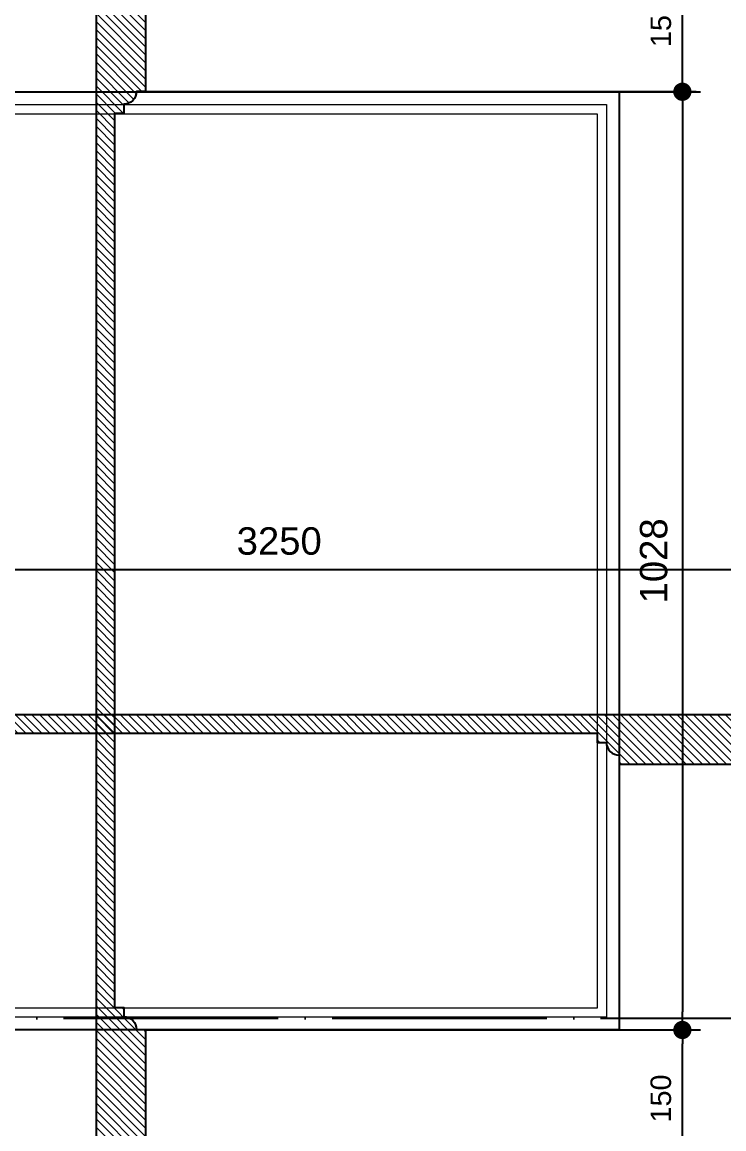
# Model space of a CAD drawing. Header units: inches. Extents: x 274057 to 444617, y 490067 to 635630.
# Drawn here: x 351728 to 352497, y 533875 to 535087 of the extents above; entities that cross this region are included whole.
import ezdxf

# ---------------------------------------------------------------- set-up
doc = ezdxf.new("R2010")
doc.units = ezdxf.units.IN
doc.header["$MEASUREMENT"] = 0
doc.linetypes.add('ACAD_ISO04W100', pattern=[30, 24, -3, 0, -3])
for name, color, linetype in [('CQ Grg Gypsum', 41, 'Continuous'), ('CQ PANEL DIMENSION', 1, 'Continuous'), ('ID-wall paper', 8, 'Continuous'), ('Layer1', 1, 'Continuous')]:
    doc.layers.add(name, color=color, linetype=linetype)
for name, color, linetype, lineweight in [('CQ gypsum 2', 42, 'Continuous', 0), ('CQ Gypsum Hatch', 8, 'Continuous', 20), ('CQ section line', 41, 'Continuous', 0)]:
    doc.layers.add(name, color=color, linetype=linetype, lineweight=lineweight)
doc.styles.get("Standard").update_dxf_attribs({"font": 'arial.ttf'})
doc.dimstyles.new('chester 15', dxfattribs={"dimscale": 0.15, "dimtxt": 150, "dimasz": 100, "dimexe": 100, "dimexo": 0, "dimgap": 80, "dimtad": 1, "dimdec": 0, "dimzin": 0, "dimdsep": 46, "dimtxsty": 'Standard', "dimblk": 'DOT', "dimcen": 100, "dimclrd": 1, "dimclre": 1, "dimclrt": 3, "dimadec": 0, "dimazin": 0, "dimtfac": 1, "dimtdec": 0, "dimtofl": 0, "dimtmove": 0, "dimatfit": 3, "dimfxl": 1, "dimtolj": 1, "dimtzin": 0, "dimlwd": -1, "dimarcsym": 0})
doc.dimstyles.new('CQ 20', dxfattribs={"dimscale": 0.2, "dimtxt": 150, "dimasz": 100, "dimexe": 100, "dimexo": 20, "dimgap": 80, "dimtad": 1, "dimdec": 0, "dimzin": 0, "dimdsep": 46, "dimtxsty": 'Standard', "dimblk": 'DOT', "dimcen": 100, "dimclrd": 1, "dimclre": 1, "dimclrt": 3, "dimadec": 0, "dimazin": 0, "dimtfac": 1, "dimtdec": 0, "dimtofl": 0, "dimtmove": 0, "dimatfit": 3, "dimfxl": 1, "dimtolj": 1, "dimtzin": 0, "dimlwd": -1, "dimarcsym": 0})

# ---------------------------------------------------------------- blocks, each defined once
blk = doc.blocks.new('gf-14 section line plan')
at = {"layer": 'Layer1', "linetype": 'ACAD_ISO04W100', "ltscale": 10}
blk.add_line((515934.634957136, -34235.64995333122, -3.510309146723849e-05), (506509.8803974113, -34235.64995320956, 0.0005684888222824643), dxfattribs=at)
blk = doc.blocks.new('ff15 section ceiling c and f')
at = {"layer": 'CQ Gypsum Hatch'}
h = blk.add_hatch(dxfattribs=at)
h.set_pattern_fill('ANSI31', color=256, scale=50, angle=90, style=0)
h.set_pattern_definition([(135, (0, 0), (-4.419417382415922, -4.419417382415921), [])])
edge = h.paths.add_edge_path()
edge.add_line((394036.439633888, 532076.9053638317), (394287.719992024, 532076.9053637873))
edge.add_line((394287.719992024, 532076.9053637873), (394287.7199920233, 532086.9053637873))
edge.add_arc((394287.854280231, 532100.913211204), 14.00849108827068, 269.4507427432639, 360.0000000001615)
edge.add_line((394301.8627713193, 532100.913211204), (394311.8627713193, 532100.9132112039))
edge.add_line((394311.8627713193, 532100.9132112039), (394311.8627713189, 532110.9132125812))
edge.add_line((394311.8627713189, 532110.9132125811), (395291.0772127289, 532110.913211397))
edge.add_line((395291.0772127288, 532110.9132113971), (395291.0772127284, 532100.9132112039))
edge.add_line((395291.0772127285, 532100.9132112039), (395301.0772127284, 532100.9132112036))
edge.add_arc((395315.0857038166, 532100.9132112039), 14.00849108815448, 180.0000000005075, 270.5492572549534)
edge.add_line((395315.2199920238, 532086.9053637874), (395315.2199920238, 532076.9053638529))
edge.add_line((395315.2199920238, 532076.9053638527), (395465.2201379443, 532076.9053637873))
edge.add_line((395465.2201379443, 532076.9053637874), (395465.2201379437, 532086.9053637873))
edge.add_arc((395465.3544261516, 532100.9132112039), 14.00849108816001, 269.4507427423929, 359.9999999993524)
edge.add_line((395479.3629172397, 532100.9132112036), (395489.3629172397, 532100.9132112038))
edge.add_line((395489.3629172397, 532100.9132112038), (395489.3629172393, 532110.9132125811))
edge.add_line((395489.3629172393, 532110.9132125811), (396468.5772127289, 532110.913211397))
edge.add_line((396468.5772127289, 532110.9132113969), (396468.5772127284, 532100.9132112039))
edge.add_line((396468.5772127284, 532100.9132112039), (396478.5772127284, 532100.9132112038))
edge.add_arc((396492.5857038167, 532100.9132112039), 14.00849108830988, 180.0000000001041, 270.5492572545438)
edge.add_line((396492.7199920238, 532086.9053637872), (396492.7199920238, 532076.905363853))
edge.add_line((396492.7199920238, 532076.905363853), (396642.7198461024, 532076.9053637873))
edge.add_line((396642.7198461024, 532076.9053637873), (396642.7198461017, 532086.9053637875))
edge.add_arc((396642.8541343096, 532100.913211204), 14.0084910881034, 269.4507427424481, 359.9999999991214)
edge.add_line((396656.8626253977, 532100.9132112039), (396666.8626253977, 532100.9132112041))
edge.add_line((396666.8626253977, 532100.913211204), (396666.8626253973, 532110.9132125812))
edge.add_line((396666.8626253973, 532110.9132125812), (397646.077212729, 532110.9132113972))
edge.add_line((397646.077212729, 532110.9132113972), (397646.0772127285, 532100.913211204))
edge.add_line((397646.0772127284, 532100.913211204), (397656.0772127283, 532100.9132112039))
edge.add_arc((397670.0857038166, 532100.9132112039), 14.00849108825339, 180.0000000001616, 270.5492572548936)
edge.add_line((397670.2199920238, 532086.9053637873), (397670.2199920237, 532076.9053637874))
edge.add_line((397670.2199920237, 532076.9053637874), (397820.2199920233, 532076.9053637875))
edge.add_line((397820.2199920234, 532076.9053637875), (397820.2199920228, 532086.9053637874))
edge.add_arc((397820.3542802306, 532100.9132112039), 14.00849108818704, 269.450742742856, 359.999999999988)
edge.add_line((397834.3627713188, 532100.9132112039), (397844.3627713188, 532100.9132112039))
edge.add_line((397844.3627713188, 532100.9132112039), (397844.3627713185, 532110.9132125812))
edge.add_line((397844.3627713185, 532110.9132125813), (398823.5790644192, 532110.9132113974))
edge.add_line((398823.5790644193, 532110.9132113974), (398823.5790644189, 532100.9132112041))
edge.add_line((398823.5790644189, 532100.9132112041), (398833.5790644188, 532100.913211204))
edge.add_arc((398847.5875555072, 532100.9132112042), 14.00849108843663, 180.0000000012017, 270.5492572539634)
edge.add_line((398847.7218437142, 532086.9053637874), (398847.7218437142, 532076.9053637874))
edge.add_line((398847.7218437142, 532076.9053637874), (398997.7218437145, 532076.905363813))
edge.add_line((398997.7218437145, 532076.905363813), (399099.2795025873, 532076.905363813))
edge.add_arc((399099.2795025872, 531976.905363813), 100.0000000000745, -1.5006662579253316e-11, 89.9999999999851, ccw=False)
edge.add_line((399199.2795025873, 531976.905363813), (399199.2795025872, 531771.6342305428))
edge.add_line((399199.2795025872, 531771.6342305428), (399108.130818705, 531771.6342305428))
edge.add_line((399108.130818705, 531771.6342305429), (399149.2796168165, 531720.9131768205))
edge.add_line((399149.2796168164, 531720.9131768204), (399219.2795025872, 531720.913180852))
edge.add_line((399219.2795025872, 531720.9131808521), (399219.2795025872, 531976.905363813))
edge.add_arc((399099.2795025872, 531976.905363813), 120.000000000095, -2.710150644075063e-11, 89.99999999997961)
edge.add_line((399099.2795025872, 532096.905363813), (398997.7218437056, 532096.905363853))
edge.add_line((398997.7218437056, 532096.9053638529), (398866.0463409327, 532096.9053637955))
edge.add_line((398866.0463409327, 532096.9053637956), (398831.7109096194, 532130.9132113883))
edge.add_line((398831.7109096195, 532130.9132113883), (394303.7312234279, 532130.913216803))
edge.add_line((394303.7312234279, 532130.913216803), (394269.3957866476, 532096.9053637956))
edge.add_line((394269.3957866476, 532096.9053637956), (394036.1641848926, 532096.905363813))
edge.add_arc((394036.1641848402, 531976.9053638132), 119.9999999999142, 89.99999997499219, 180.00000000002)
edge.add_line((393916.1641848402, 531976.905363813), (393916.16418484, 531720.9131821765))
edge.add_line((393916.16418484, 531720.9131821766), (393986.1641848399, 531720.9131821766))
edge.add_line((393986.16418484, 531720.9131821766), (394027.3129793521, 531771.6342314623))
edge.add_line((394027.3129793521, 531771.6342314621), (393936.1641848401, 531771.6342314619))
edge.add_line((393936.1641848401, 531771.634231462), (393936.1641848402, 531976.9053638132))
edge.add_arc((394036.1641848403, 531976.9053638128), 100.0000000001877, 89.99999999828651, 179.9999999998314, ccw=False)
at = {"layer": 'CQ Grg Gypsum', "elevation": -1.466518336030662e-07}
for points in [[(394036.439633888, 532076.9053638317), (394287.719992024, 532076.9053637873), (394287.7199920233, 532086.9053637873, 0.417024134003028), (394301.8627713193, 532100.913211204), (394311.8627713193, 532100.9132112039), (394311.8627713189, 532110.9132125811), (395291.0772127288, 532110.9132113971), (395291.0772127285, 532100.9132112039), (395301.0772127285, 532100.9132112036, 0.4170241339901252), (395315.2199920238, 532086.9053637874), (395315.2199920238, 532076.9053638527), (395465.2201379443, 532076.9053637874), (395465.2201379438, 532086.9053637872, 0.417024134003028), (395479.3629172397, 532100.9132112036), (395489.3629172397, 532100.9132112038), (395489.3629172393, 532110.9132125811), (396468.5772127289, 532110.9132113969), (396468.5772127284, 532100.9132112039), (396478.5772127286, 532100.9132112039, 0.4170241339901252), (396492.7199920238, 532086.9053637872), (396492.7199920238, 532076.905363853), (396642.7198461024, 532076.9053637873)], [(398831.7109096195, 532130.9132113883), (394303.7312234279, 532130.913216803), (394269.3957866476, 532096.9053637956), (394036.1641848925, 532096.905363813, 0.4142135625012153), (393916.1641848402, 531976.905363813), (393916.16418484, 531720.9131821765), (393986.1641848399, 531720.9131821765), (394027.3129793521, 531771.6342314621), (393936.16418484, 531771.634231462), (393936.1641848402, 531976.905363813, -0.4142135623811371), (394036.1641848434, 532076.905363813)]]:
    blk.add_lwpolyline(points, format="xyb", dxfattribs=at)
blk = doc.blocks.new('ff15 section ceiling A and B')
at = {"layer": 'CQ Gypsum Hatch'}
h = blk.add_hatch(dxfattribs=at)
h.set_pattern_fill('ANSI31', color=256, scale=50, angle=180, style=0)
h.set_pattern_definition([(224.9999999999999, (863766.5914405661, 132415.694420714), (4.419417382415921, -4.419417382415922), [])])
edge = h.paths.add_edge_path()
edge.add_line((331689.6860767345, 526452.1340546021), (331689.6860767789, 526703.414412738))
edge.add_line((331689.6860767789, 526703.414412738), (331679.6860767789, 526703.4144127375))
edge.add_arc((331665.6782293622, 526703.548700945), 14.00849108827068, 359.4507427432638, 450.0000000001616)
edge.add_line((331665.6782293622, 526717.5571920334), (331665.6782293623, 526727.5571920334))
edge.add_line((331665.6782293623, 526727.5571920334), (331655.678227985, 526727.557192033))
edge.add_line((331655.6782279851, 526727.5571920329), (331655.6782291692, 527706.7716334428))
edge.add_line((331655.678229169, 527706.771633443), (331665.6782293623, 527706.7716334426))
edge.add_line((331665.6782293623, 527706.7716334425), (331665.6782293625, 527716.7716334424))
edge.add_arc((331665.6782293623, 527730.7801245307), 14.00849108815448, 270.0000000005076, 360.5492572549534)
edge.add_line((331679.6860767787, 527730.9144127378), (331689.6860767133, 527730.9144127377))
edge.add_line((331689.6860767134, 527730.9144127378), (331689.6860767789, 527880.9145586584))
edge.add_line((331689.6860767787, 527880.9145586584), (331679.6860767789, 527880.9145586578))
edge.add_arc((331665.6782293623, 527881.0488468658), 14.00849108816001, 359.4507427423929, 449.9999999993524)
edge.add_line((331665.6782293625, 527895.0573379537), (331665.6782293624, 527905.0573379537))
edge.add_line((331665.6782293624, 527905.0573379537), (331655.6782279851, 527905.0573379534))
edge.add_line((331655.6782279851, 527905.0573379535), (331655.6782291692, 528884.271633443))
edge.add_line((331655.6782291693, 528884.271633443), (331665.6782293623, 528884.2716334425))
edge.add_line((331665.6782293623, 528884.2716334425), (331665.6782293624, 528894.2716334425))
edge.add_arc((331665.6782293623, 528908.2801245307), 14.00849108830988, 270.0000000001041, 360.5492572545438)
edge.add_line((331679.686076779, 528908.4144127378), (331689.6860767132, 528908.4144127378))
edge.add_line((331689.6860767132, 528908.4144127378), (331689.6860767789, 529058.4142668165))
edge.add_line((331689.6860767789, 529058.4142668166), (331679.6860767786, 529058.4142668159))
edge.add_arc((331665.6782293622, 529058.5485550237), 14.0084910881034, 359.4507427424481, 449.9999999991214)
edge.add_line((331665.6782293623, 529072.5570461117), (331665.6782293621, 529082.5570461118))
edge.add_line((331665.6782293622, 529082.5570461117), (331655.678227985, 529082.5570461113))
edge.add_line((331655.678227985, 529082.5570461114), (331655.6782291689, 530061.7716334431))
edge.add_line((331655.6782291689, 530061.771633443), (331665.6782293622, 530061.7716334425))
edge.add_line((331665.6782293622, 530061.7716334425), (331665.6782293623, 530071.7716334424))
edge.add_arc((331665.6782293623, 530085.7801245307), 14.00849108825339, 270.0000000001615, 360.5492572548936)
edge.add_line((331679.6860767789, 530085.9144127378), (331689.6860767787, 530085.9144127377))
edge.add_line((331689.6860767787, 530085.9144127378), (331689.6860767786, 530235.9144127374))
edge.add_line((331689.6860767786, 530235.9144127374), (331679.6860767787, 530235.9144127369))
edge.add_arc((331665.6782293623, 530236.0487009448), 14.00849108818704, 359.4507427428561, 449.999999999988)
edge.add_line((331665.6782293623, 530250.0571920329), (331665.6782293623, 530260.0571920329))
edge.add_line((331665.6782293623, 530260.0571920329), (331655.678227985, 530260.0571920327))
edge.add_line((331655.6782279849, 530260.0571920325), (331655.6782291688, 531239.2734851332))
edge.add_line((331655.6782291688, 531239.2734851334), (331665.6782293621, 531239.2734851331))
edge.add_line((331665.6782293621, 531239.273485133), (331665.6782293622, 531249.2734851328))
edge.add_arc((331665.6782293619, 531263.2819762214), 14.00849108843663, 270.0000000012017, 360.5492572539634)
edge.add_line((331679.6860767787, 531263.4162644283), (331689.6860767787, 531263.4162644283))
edge.add_line((331689.6860767787, 531263.4162644283), (331689.6860767531, 531413.4162644285))
edge.add_line((331689.6860767531, 531413.4162644285), (331689.6860767531, 531514.9739233013))
edge.add_arc((331789.6860767531, 531514.9739233013), 100.0000000000745, 89.9999999999851, 179.9999999999851, ccw=False)
edge.add_line((331789.6860767531, 531614.9739233013), (331994.9572100234, 531614.9739233012))
edge.add_line((331994.9572100234, 531614.9739233013), (331994.9572100234, 531523.825239419))
edge.add_line((331994.9572100232, 531523.825239419), (332045.6782637457, 531564.9740375305))
edge.add_line((332045.6782637458, 531564.9740375306), (332045.6782597142, 531634.9739233013))
edge.add_line((332045.6782597141, 531634.9739233013), (331789.6860767531, 531634.9739233014))
edge.add_arc((331789.6860767531, 531514.9739233013), 120.000000000095, 89.9999999999729, 179.9999999999796)
edge.add_line((331669.6860767531, 531514.9739233013), (331669.6860767132, 531413.4162644197))
edge.add_line((331669.6860767133, 531413.4162644197), (331669.6860767707, 531281.7407616468))
edge.add_line((331669.6860767706, 531281.7407616468), (331635.6782291779, 531247.4053303335))
edge.add_line((331635.6782291779, 531247.4053303336), (331635.6782237632, 526719.4256441421))
edge.add_line((331635.6782237632, 526719.4256441419), (331669.6860767706, 526685.0902073615))
edge.add_line((331669.6860767706, 526685.0902073616), (331669.6860767531, 526451.8586056066))
edge.add_arc((331789.686076753, 526451.8586055543), 119.9999999999142, 179.9999999749922, 270.00000000002)
edge.add_line((331789.6860767531, 526331.8586055543), (332045.6782583896, 526331.8586055541))
edge.add_line((332045.6782583895, 526331.8586055541), (332045.6782583895, 526401.858605554))
edge.add_line((332045.6782583895, 526401.8586055541), (331994.9572091039, 526443.0074000662))
edge.add_line((331994.957209104, 526443.0074000661), (331994.9572091043, 526351.8586055541))
edge.add_line((331994.9572091041, 526351.8586055541), (331789.686076753, 526351.8586055542))
edge.add_arc((331789.6860767534, 526451.8586055543), 100.0000000001877, 179.9999999982865, 269.9999999998314, ccw=False)
at = {"layer": 'CQ Grg Gypsum', "elevation": 0.001452036967413067}
blk.add_lwpolyline([(331689.6860767134, 527730.9144127378), (331689.6860767787, 527880.9145586584), (331679.686076779, 527880.9145586579, 0.417024134003028), (331665.6782293625, 527895.0573379537), (331665.6782293624, 527905.0573379537), (331655.6782279851, 527905.0573379535), (331655.6782291693, 528884.271633443), (331665.6782293623, 528884.2716334425), (331665.6782293623, 528894.2716334427, 0.4170241339901252), (331679.686076779, 528908.4144127378), (331689.6860767132, 528908.4144127378), (331689.6860767789, 529058.4142668166), (331679.6860767787, 529058.4142668159, 0.417024134003028), (331665.6782293623, 529072.5570461117), (331665.6782293622, 529082.5570461117), (331655.678227985, 529082.5570461114), (331655.6782291689, 530061.771633443), (331665.6782293622, 530061.7716334425), (331665.6782293623, 530071.7716334425, 0.4170241339901252), (331679.6860767789, 530085.9144127378), (331689.6860767787, 530085.9144127378), (331689.6860767786, 530235.9144127374)], format="xyb", dxfattribs=at)
blk.add_lwpolyline([(331635.6782291779, 531247.4053303336), (331635.6782237632, 526719.4256441419)], dxfattribs=at)
blk = doc.blocks.new('_Dot')
at = {"color": 0, "linetype": 'ByBlock', "lineweight": -2}
blk.add_line((-0.5, 0), (-1, 0), dxfattribs=at)
at = {"color": 0, "linetype": 'ByBlock', "const_width": 0.5}
blk.add_lwpolyline([(-0.25, 0, 1), (0.25, 0, 1)], format="xyb", close=True, dxfattribs=at)
blk = doc.blocks.new('*D130')
at = {"layer": 'CQ PANEL DIMENSION', "color": 1, "lineweight": -2, "transparency": 16777216}
for p, q in [((351872.4051243377, 535010.6063334966), (352471.2979577737, 535010.6063334966)), ((351867.3686541002, 533983.1061875754), (352471.2979577737, 533983.1061875754))]:
    blk.add_line(p, q, dxfattribs=at)
at = {"layer": 'CQ PANEL DIMENSION', "color": 1, "transparency": 16777216}
blk.add_line((352451.2979577737, 534990.6063334966), (352451.2979577737, 534003.1061875754), dxfattribs=at)
at = {"layer": 'Defpoints', "color": 0, "transparency": 16777216}
for p in [(351868.4051243377, 535010.6063334966, 0.001451890315579463), (351863.3686541002, 533983.1061875754, 0.001451890315579463), (352451.2979577737, 533983.1061875754)]:
    blk.add_point(p, dxfattribs=at)
at = {"layer": 'CQ PANEL DIMENSION', "color": 1, "transparency": 16777216, "xscale": 20, "yscale": 20, "zscale": 20}
for p, rotation in [((352451.2979577737, 535010.6063334966), 90), ((352451.2979577737, 533983.1061875754), 270)]:
    blk.add_blockref('_Dot', p, dxfattribs=dict(at, rotation=rotation))
at = {"layer": 'CQ PANEL DIMENSION', "color": 3, "transparency": 16777216, "insert": (352419.9807681422, 534496.8562605358), "char_height": 30, "attachment_point": 5, "rotation": 90}
blk.add_mtext('\\A1;1028', dxfattribs=at)
blk = doc.blocks.new('*D146')
at = {"layer": 'CQ PANEL DIMENSION', "color": 1, "lineweight": -2, "transparency": 16777216}
for p, q in [((350384.7221571595, 533911.8737363137), (350384.7221571595, 534507.0942866196)), ((353634.655124337, 533912.1062607723), (353634.655124337, 534507.0942866196))]:
    blk.add_line(p, q, dxfattribs=at)
at = {"layer": 'CQ PANEL DIMENSION', "color": 1, "transparency": 16777216}
blk.add_line((353614.655124337, 534487.0942866196), (350404.7221571595, 534487.0942866196), dxfattribs=at)
at = {"layer": 'Defpoints', "color": 0, "transparency": 16777216}
for p in [(350384.7221571595, 534487.0942866196), (350384.7221571595, 533907.8737363137, 1.466518336033709e-07), (353634.655124337, 533908.1062607723, 0.0007259451577897305)]:
    blk.add_point(p, dxfattribs=at)
at = {"layer": 'CQ PANEL DIMENSION', "color": 1, "transparency": 16777216, "xscale": 20, "yscale": 20, "zscale": 20, "rotation": 180}
blk.add_blockref('_Dot', (350384.7221571595, 534487.0942866196), dxfattribs=at)
at = {"layer": 'CQ PANEL DIMENSION', "color": 1, "transparency": 16777216, "xscale": 20, "yscale": 20, "zscale": 20}
blk.add_blockref('_Dot', (353634.655124337, 534487.0942866196), dxfattribs=at)
at = {"layer": 'CQ PANEL DIMENSION', "color": 3, "transparency": 16777216, "insert": (352009.6886407483, 534518.4217081749), "char_height": 30, "attachment_point": 5}
blk.add_mtext('\\A1;3250', dxfattribs=at)
blk = doc.blocks.new('*D710')
at = {"layer": 'CQ Grg Gypsum', "color": 1, "lineweight": -2, "transparency": 16777216}
for p, q in [((351863.3686541, 533983.1061875754), (352466.2979596115, 533983.1061875754)), ((351863.3686541, 533833.106333723), (352466.2979596115, 533833.106333723))]:
    blk.add_line(p, q, dxfattribs=at)
at = {"layer": 'CQ Grg Gypsum', "color": 1, "transparency": 16777216}
blk.add_line((352451.2979596115, 533848.106333723), (352451.2979596115, 533968.1061875754), dxfattribs=at)
at = {"layer": 'Defpoints', "color": 0, "transparency": 16777216}
for p in [(351863.3686541, 533983.1061875754, 0.001451890315579463), (352451.2979596115, 533983.1061875754), (351863.3686541, 533833.106333723, 7.332591680174992e-08)]:
    blk.add_point(p, dxfattribs=at)
at = {"layer": 'CQ Grg Gypsum', "color": 1, "transparency": 16777216, "xscale": 15, "yscale": 15, "zscale": 15}
for p, rotation in [((352451.2979596115, 533983.1061875754), 90), ((352451.2979596115, 533833.106333723), 270)]:
    blk.add_blockref('_Dot', p, dxfattribs=dict(at, rotation=rotation))
at = {"layer": 'CQ Grg Gypsum', "color": 3, "transparency": 16777216, "insert": (352427.8100673879, 533908.1062606489), "char_height": 22.5, "attachment_point": 5, "rotation": 90}
blk.add_mtext('\\A1;150', dxfattribs=at)
blk = doc.blocks.new('*D712')
at = {"layer": 'CQ Grg Gypsum', "color": 1, "lineweight": -2, "transparency": 16777216}
for p, q in [((351868.4051243377, 535160.608039492), (352466.297957774, 535160.608039492)), ((351863.3686541655, 535011.0215720979), (352466.297957774, 535011.0215720979))]:
    blk.add_line(p, q, dxfattribs=at)
at = {"layer": 'CQ Grg Gypsum', "color": 1, "transparency": 16777216}
blk.add_line((352451.297957774, 535026.0215720979), (352451.297957774, 535145.608039492), dxfattribs=at)
at = {"layer": 'Defpoints', "color": 0, "transparency": 16777216}
for p in [(351868.4051243377, 535160.608039492, 7.332591680174992e-08), (352451.297957774, 535160.608039492), (351863.3686541655, 535011.0215720979, 0.001451890315579463)]:
    blk.add_point(p, dxfattribs=at)
at = {"layer": 'CQ Grg Gypsum', "color": 1, "transparency": 16777216, "xscale": 15, "yscale": 15, "zscale": 15}
for p, rotation in [((352451.297957774, 535160.608039492), 90), ((352451.297957774, 535011.0215720979), 270)]:
    blk.add_blockref('_Dot', p, dxfattribs=dict(at, rotation=rotation))
at = {"layer": 'CQ Grg Gypsum', "color": 3, "transparency": 16777216, "insert": (352427.8100655503, 535085.8148057947), "char_height": 22.5, "attachment_point": 5, "rotation": 90}
blk.add_mtext('\\A1;150', dxfattribs=at)

msp = doc.modelspace()

# ---------------------------------------------------------------- linework, layer by layer
at = {"layer": 'CQ Grg Gypsum', "elevation": 0.001451890315579463}
msp.add_lwpolyline([(351354.7213425957, 535010.6063334964), (352382.0889060795, 535010.6063334964), (352382.0889060795, 533983.1061875751), (351354.7213425957, 533983.1061875751)], close=True, dxfattribs=at)
at = {"layer": 'CQ gypsum 2', "elevation": 0.001451890315579463}
for points in [[(351368.7213425957, 534996.6063334964), (352368.0889060795, 534996.6063334964), (352368.0889060795, 533997.1061875751), (351368.7213425957, 533997.1061875751)], [(351378.7213425957, 534986.6063334964), (352358.0889060795, 534986.6063334964), (352358.0889060795, 534007.1061875751), (351378.7213425957, 534007.1061875751)]]:
    msp.add_lwpolyline(points, close=True, dxfattribs=at)

# ---------------------------------------------------------------- block references
at = {"layer": 'CQ PANEL DIMENSION'}
msp.add_blockref('ff15 section ceiling c and f', (-42932.99864942825, 2197.19304659497, 0.001452036967413066), dxfattribs=at)
at = {"layer": 'CQ section line', "xscale": 0.9800000000000004, "yscale": 0.9800000000000004, "zscale": 0.9800000000000004}
msp.add_blockref('gf-14 section line plan', (-147725.2232800038, 567546.6222849365, -0.0005557260955736459), dxfattribs=at)
at = {"layer": 'ID-wall paper', "xscale": -1, "rotation": 180}
msp.add_blockref('ff15 section ceiling A and B', (20173.68257738673, 1062891.936130756, -1.466518336039335e-07), dxfattribs=at)

# ---------------------------------------------------------------- dimensions: what is measured, and where the dimension line sits
at = {"layer": 'CQ Grg Gypsum'}
for base, p1, p2, picture, middle in [((352451.297957774, 535160.608039492), (351863.3686541654, 535011.0215720977, 0.001451890315579463), (351868.4051243376, 535160.6080394918, 7.332591680174992e-08), '*D712', (352427.8100655503, 535085.8148057947)), ((352451.2979596115, 533983.1061875754), (351863.3686540999, 533833.1063337227, 7.332591680174992e-08), (351863.3686540999, 533983.1061875751, 0.001451890315579463), '*D710', (352427.8100673879, 533908.1062606489))]:
    dim = msp.add_linear_dim(base=base, p1=p1, p2=p2, angle=90, dimstyle='chester 15', dxfattribs=at)
    dim.commit()
    dim.dimension.update_dxf_attribs({"geometry": picture, "text_midpoint": middle})
at = {"layer": 'CQ PANEL DIMENSION'}
dim = msp.add_linear_dim(base=(352451.2979577737, 533983.1061875754), p1=(351868.4051243376, 535010.6063334964, 0.001451890315579463), p2=(351863.3686541, 533983.1061875751, 0.001451890315579463), angle=90, dimstyle='CQ 20', override={"dimtmove": 1}, dxfattribs=at)
dim.commit()
dim.dimension.update_dxf_attribs({"geometry": '*D130', "text_midpoint": (352419.9807681422, 534496.8562605358)})
dim = msp.add_linear_dim(base=(350384.7221571595, 534487.0942866196), p1=(353634.655124337, 533908.1062607723, 0.0007259451577897305), p2=(350384.7221571595, 533907.8737363137, 1.466518336033709e-07), dimstyle='CQ 20', override={"dimtmove": 1}, dxfattribs=at)
dim.commit()
dim.dimension.update_dxf_attribs({"geometry": '*D146', "text_midpoint": (352009.6886407483, 534518.4217081749)})

doc.saveas('drawing.dxf')
